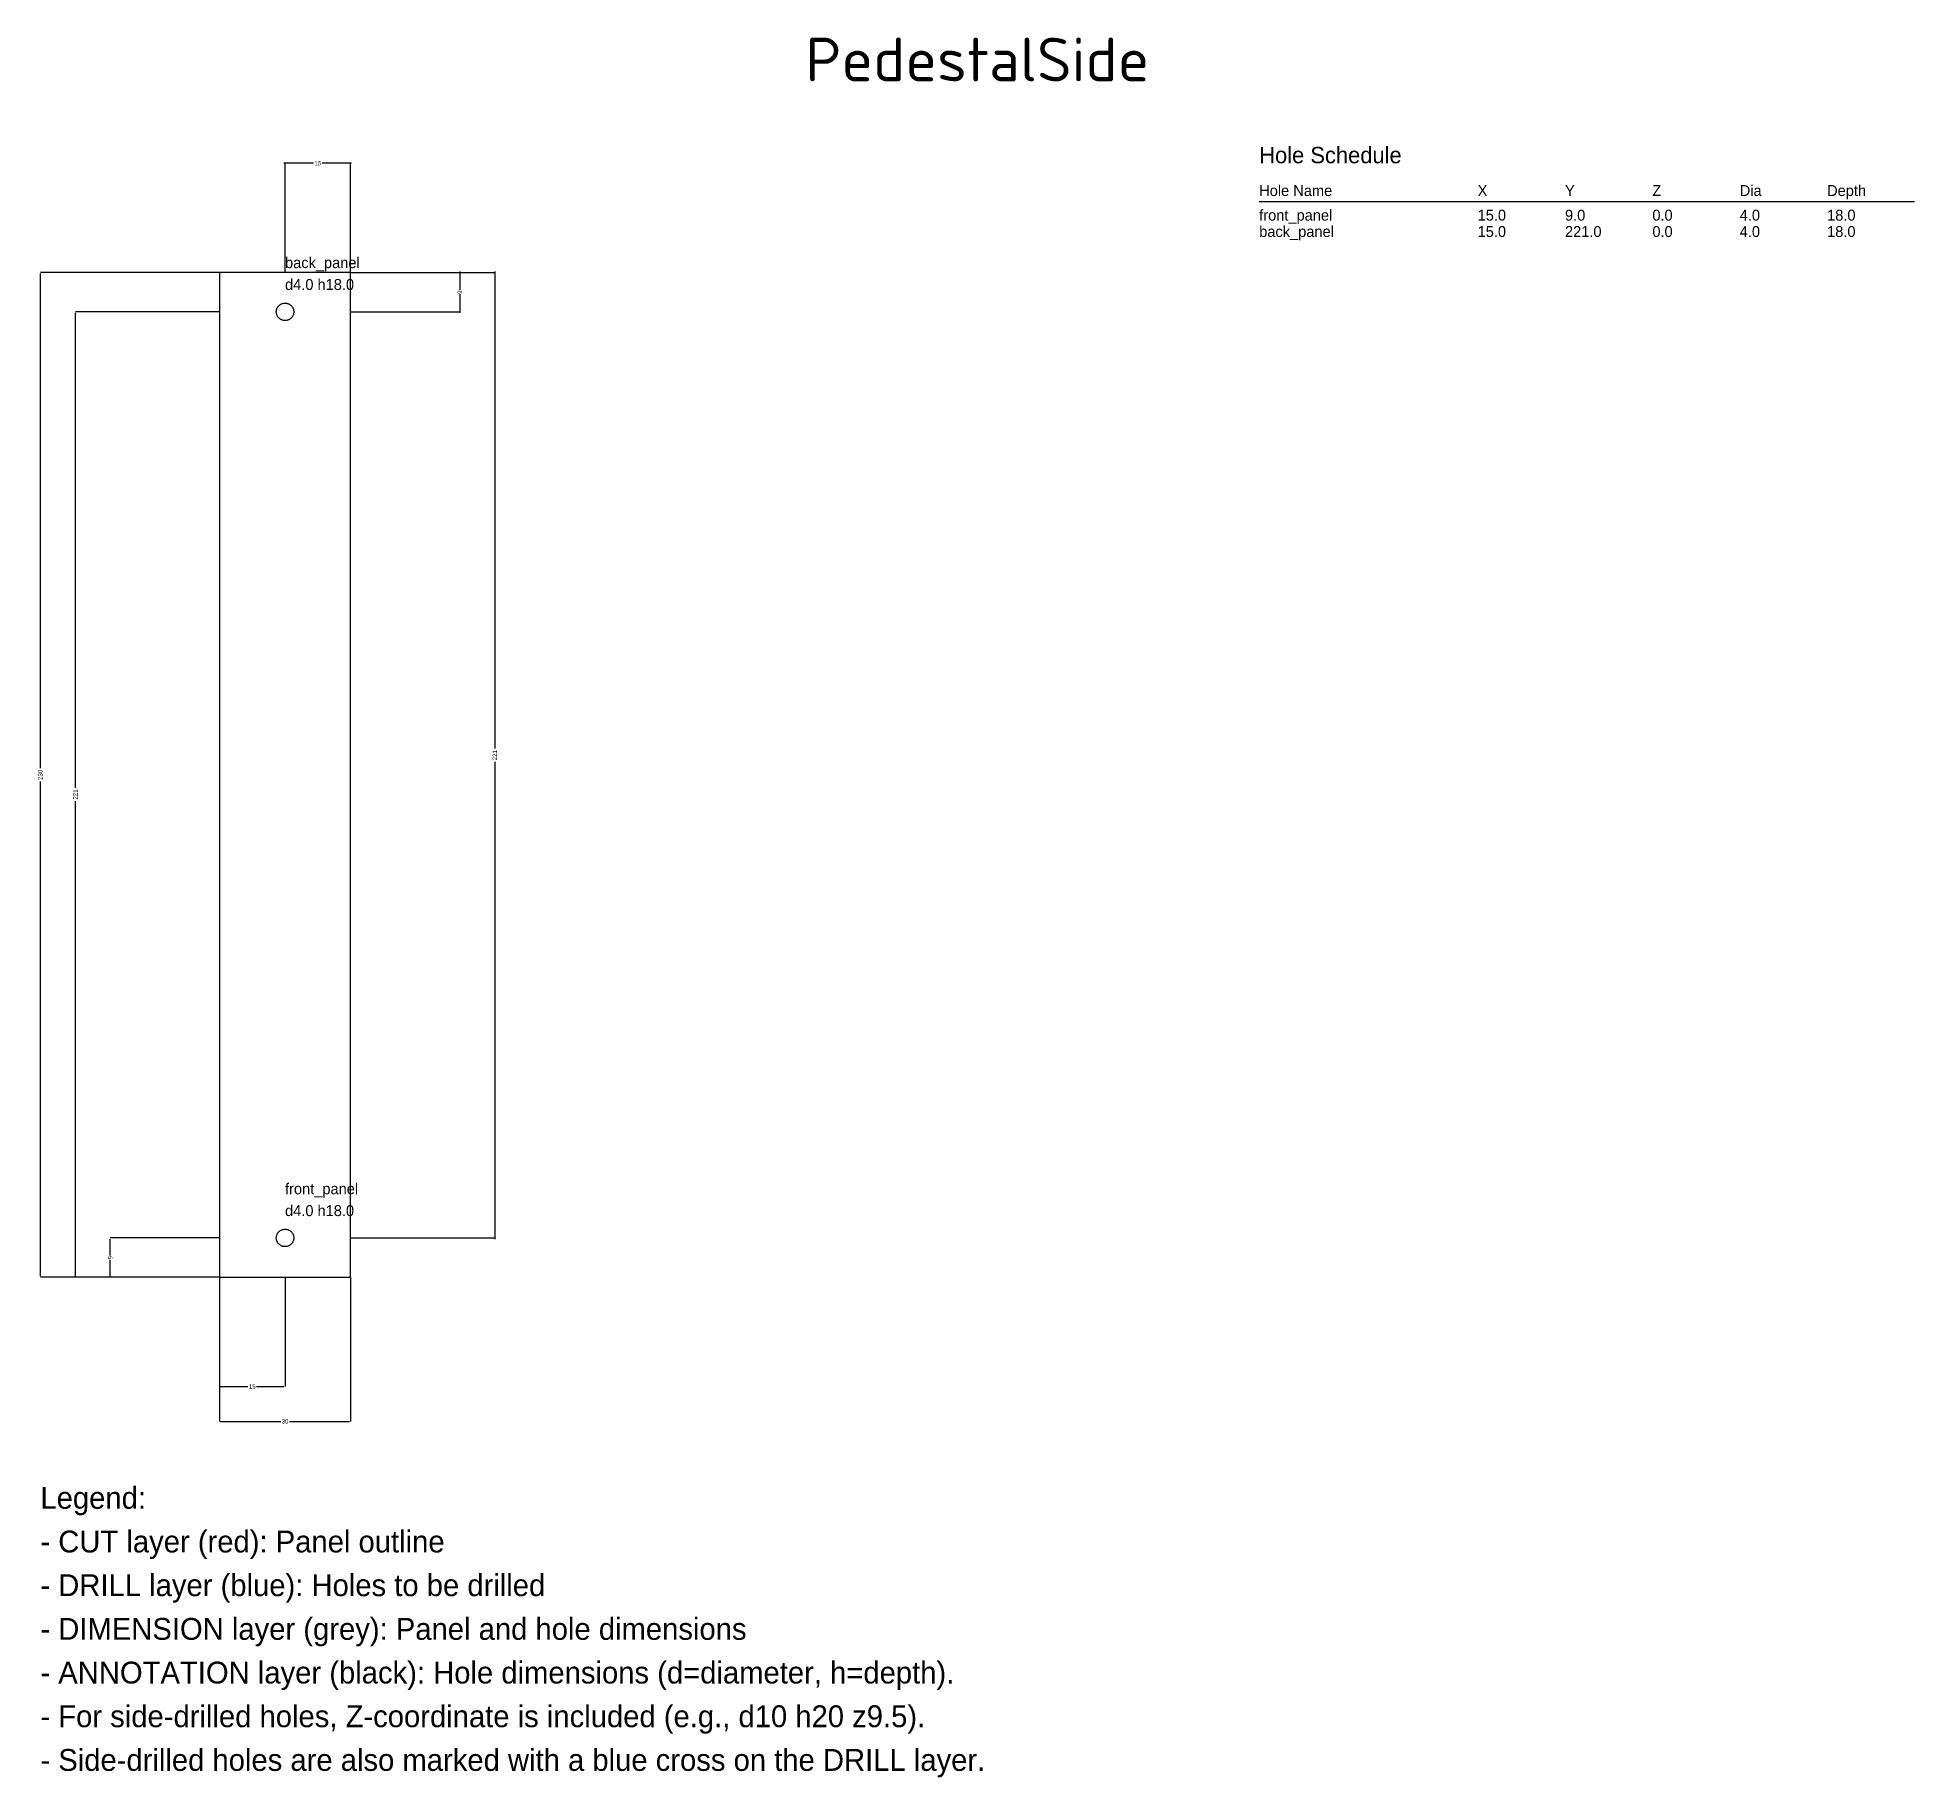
# Model space of a CAD drawing. Header units: millimetres. Extents: x -42 to 388, y -115 to 284.
import ezdxf
from ezdxf.enums import TextEntityAlignment as Align

# ---------------------------------------------------------------- set-up
doc = ezdxf.new("R2010")
doc.units = ezdxf.units.MM
for name, color, linetype in [('ANNOTATION', 7, 'Continuous'), ('CUT', 1, 'Continuous'), ('DIMENSION', 8, 'Continuous')]:
    doc.layers.add(name, color=color, linetype=linetype)
doc.styles.add('Title', font='ISOCPEUR.ttf')
doc.dimstyles.get("Standard").update_dxf_attribs({"dimtxt": 2.5, "dimasz": 2.5, "dimexe": 1.25, "dimexo": 0.625, "dimtad": 1, "dimtxsty": 'Standard', "dimcen": 2.5, "dimazin": 3, "dimtfac": 1, "dimtmove": 0, "dimatfit": 3})

# ---------------------------------------------------------------- blocks, each defined once
blk = doc.blocks.new('_CLOSEDFILLED')
at = {"color": 0, "linetype": 'ByBlock'}
blk.add_solid([(-1, 0.2), (0, 0), (-1, -0.2)], dxfattribs=at)
blk = doc.blocks.new('*D0')
for p, q in [((0, 0), (0, -25)), ((15, 0), (15, -25)), ((0.25, -25), (6.5, -25)), ((8.5, -25), (14.75, -25))]:
    blk.add_line(p, q)
at = {"layer": 'Defpoints'}
for p in [(0, 0), (15, 0), (0, -25)]:
    blk.add_point(p, dxfattribs=at)
at = {"layer": 'DIMENSION', "xscale": 0.25, "yscale": 0.25, "rotation": 180}
blk.add_blockref('_CLOSEDFILLED', (0, -25), dxfattribs=at)
at = {"layer": 'DIMENSION', "xscale": 0.25, "yscale": 0.25}
blk.add_blockref('_CLOSEDFILLED', (15, -25), dxfattribs=at)
at = {"layer": 'DIMENSION', "insert": (7.5, -25), "char_height": 1, "attachment_point": 5}
blk.add_mtext('15', dxfattribs=at)
blk = doc.blocks.new('*D2')
for p, q in [((0, 0), (0, -33)), ((30, 0), (30, -33)), ((0.25, -33), (14, -33)), ((16, -33), (29.75, -33))]:
    blk.add_line(p, q)
at = {"layer": 'Defpoints'}
for p in [(0, 0), (30, 0), (0, -33)]:
    blk.add_point(p, dxfattribs=at)
at = {"layer": 'DIMENSION', "xscale": 0.25, "yscale": 0.25, "rotation": 180}
blk.add_blockref('_CLOSEDFILLED', (0, -33), dxfattribs=at)
at = {"layer": 'DIMENSION', "xscale": 0.25, "yscale": 0.25}
blk.add_blockref('_CLOSEDFILLED', (30, -33), dxfattribs=at)
at = {"layer": 'DIMENSION', "insert": (15, -33), "char_height": 1, "attachment_point": 5}
blk.add_mtext('30', dxfattribs=at)
blk = doc.blocks.new('*D3')
for p, q in [((21.5, 255), (14.75, 255)), ((15, 230), (15, 255)), ((30.25, 255), (23.5, 255)), ((30, 230), (30, 255))]:
    blk.add_line(p, q)
at = {"layer": 'Defpoints'}
for p in [(30, 255), (15, 230), (30, 230)]:
    blk.add_point(p, dxfattribs=at)
at = {"layer": 'DIMENSION', "xscale": 0.25, "yscale": 0.25}
blk.add_blockref('_CLOSEDFILLED', (15, 255), dxfattribs=at)
at = {"layer": 'DIMENSION', "xscale": 0.25, "yscale": 0.25, "rotation": 180}
blk.add_blockref('_CLOSEDFILLED', (30, 255), dxfattribs=at)
at = {"layer": 'DIMENSION', "insert": (22.5, 255), "char_height": 1, "attachment_point": 5}
blk.add_mtext('15', dxfattribs=at)
blk = doc.blocks.new('*D4')
for p, q in [((0, 9), (-25, 9)), ((-25, 5), (-25, 8.75)), ((-25, 0.25), (-25, 4)), ((0, 0), (-25, 0))]:
    blk.add_line(p, q)
at = {"layer": 'Defpoints'}
for p in [(0, 9), (-25, 0), (0, 0)]:
    blk.add_point(p, dxfattribs=at)
at = {"layer": 'DIMENSION', "xscale": 0.25, "yscale": 0.25}
for p, rotation in [((-25, 9), 90), ((-25, 0), 270)]:
    blk.add_blockref('_CLOSEDFILLED', p, dxfattribs=dict(at, rotation=rotation))
at = {"layer": 'DIMENSION', "insert": (-25, 4.5), "char_height": 1, "attachment_point": 5, "rotation": 90}
blk.add_mtext('9', dxfattribs=at)
blk = doc.blocks.new('*D5')
for p, q in [((0, 221), (-33, 221)), ((-33, 112), (-33, 220.75)), ((-33, 0.25), (-33, 109)), ((0, 0), (-33, 0))]:
    blk.add_line(p, q)
at = {"layer": 'Defpoints'}
for p in [(0, 221), (-33, 0), (0, 0)]:
    blk.add_point(p, dxfattribs=at)
at = {"layer": 'DIMENSION', "xscale": 0.25, "yscale": 0.25}
for p, rotation in [((-33, 221), 90), ((-33, 0), 270)]:
    blk.add_blockref('_CLOSEDFILLED', p, dxfattribs=dict(at, rotation=rotation))
at = {"layer": 'DIMENSION', "insert": (-33, 110.5), "char_height": 1, "attachment_point": 5, "rotation": 90}
blk.add_mtext('221', dxfattribs=at)
blk = doc.blocks.new('*D6')
for p, q in [((0, 230), (-41, 230)), ((-41, 116.5), (-41, 229.75)), ((-41, 0.25), (-41, 113.5)), ((0, 0), (-41, 0))]:
    blk.add_line(p, q)
at = {"layer": 'Defpoints'}
for p in [(0, 230), (-41, 0), (0, 0)]:
    blk.add_point(p, dxfattribs=at)
at = {"layer": 'DIMENSION', "xscale": 0.25, "yscale": 0.25}
for p, rotation in [((-41, 230), 90), ((-41, 0), 270)]:
    blk.add_blockref('_CLOSEDFILLED', p, dxfattribs=dict(at, rotation=rotation))
at = {"layer": 'DIMENSION', "insert": (-41, 115), "char_height": 1, "attachment_point": 5, "rotation": 90}
blk.add_mtext('230', dxfattribs=at)
blk = doc.blocks.new('*D7')
for p, q in [((30, 230), (55, 230)), ((55, 230.25), (55, 226)), ((55, 225), (55, 220.75)), ((30, 221), (55, 221))]:
    blk.add_line(p, q)
at = {"layer": 'Defpoints'}
for p in [(30, 230), (55, 230), (30, 221)]:
    blk.add_point(p, dxfattribs=at)
at = {"layer": 'DIMENSION', "xscale": 0.25, "yscale": 0.25}
for p, rotation in [((55, 230), 270), ((55, 221), 90)]:
    blk.add_blockref('_CLOSEDFILLED', p, dxfattribs=dict(at, rotation=rotation))
at = {"layer": 'DIMENSION', "insert": (55, 225.5), "char_height": 1, "attachment_point": 5, "rotation": 90}
blk.add_mtext('9', dxfattribs=at)
blk = doc.blocks.new('*D8')
for p, q in [((30, 230), (63, 230)), ((63, 230.25), (63, 121)), ((63, 118), (63, 8.75)), ((30, 9), (63, 9))]:
    blk.add_line(p, q)
at = {"layer": 'Defpoints'}
for p in [(30, 230), (63, 230), (30, 9)]:
    blk.add_point(p, dxfattribs=at)
at = {"layer": 'DIMENSION', "xscale": 0.25, "yscale": 0.25}
for p, rotation in [((63, 230), 270), ((63, 9), 90)]:
    blk.add_blockref('_CLOSEDFILLED', p, dxfattribs=dict(at, rotation=rotation))
at = {"layer": 'DIMENSION', "insert": (63, 119.5), "char_height": 1, "attachment_point": 5, "rotation": 90}
blk.add_mtext('221', dxfattribs=at)

msp = doc.modelspace()

# ---------------------------------------------------------------- linework, layer by layer
at = {"layer": 'ANNOTATION'}
msp.add_line((238, 246.25), (388, 246.25), dxfattribs=at)
at = {"layer": 'CUT'}
for p, q in [((30, 230), (0, 230)), ((0, 230), (0, 0)), ((30, 0), (30, 230)), ((13, 221), (13.0039, 221.126)), ((13.0039, 220.874), (13, 221)), ((13.0039, 221.126), (13.0158, 221.251)), ((13.0158, 220.749), (13.0039, 220.874)), ((13.0158, 221.251), (13.0354, 221.375)), ((13.0354, 220.625), (13.0158, 220.749)), ((13.0354, 221.375), (13.0628, 221.497)), ((13.0628, 220.503), (13.0354, 220.625)), ((13.0628, 221.497), (13.0979, 221.618)), ((13.0979, 220.382), (13.0628, 220.503)), ((13.0979, 221.618), (13.1404, 221.736)), ((13.1404, 220.264), (13.0979, 220.382)), ((13.1404, 221.736), (13.1903, 221.852)), ((13.1903, 220.148), (13.1404, 220.264)), ((13.1903, 221.852), (13.2474, 221.964)), ((13.2474, 220.036), (13.1903, 220.148)), ((13.2474, 221.964), (13.3113, 222.072)), ((13.3113, 219.928), (13.2474, 220.036)), ((13.3113, 222.072), (13.382, 222.176)), ((13.382, 219.824), (13.3113, 219.928)), ((13.382, 222.176), (13.459, 222.275)), ((13.459, 219.725), (13.382, 219.824)), ((13.459, 222.275), (13.5421, 222.369)), ((13.5421, 219.631), (13.459, 219.725)), ((13.5421, 222.369), (13.6309, 222.458)), ((13.6309, 219.542), (13.5421, 219.631)), ((13.6309, 222.458), (13.7252, 222.541)), ((13.7252, 219.459), (13.6309, 219.542)), ((13.7252, 222.541), (13.8244, 222.618)), ((13.8244, 219.382), (13.7252, 219.459)), ((13.8244, 222.618), (13.9283, 222.689)), ((13.9283, 219.311), (13.8244, 219.382)), ((13.9283, 222.689), (14.0365, 222.753)), ((14.0365, 219.247), (13.9283, 219.311)), ((14.0365, 222.753), (14.1484, 222.81)), ((14.1484, 219.19), (14.0365, 219.247)), ((14.1484, 222.81), (14.2638, 222.86)), ((14.2638, 219.14), (14.1484, 219.19)), ((14.2638, 222.86), (14.382, 222.902)), ((14.382, 219.098), (14.2638, 219.14)), ((14.382, 222.902), (14.5026, 222.937)), ((14.5026, 222.937), (14.6252, 222.965)), ((14.6252, 222.965), (14.7493, 222.984)), ((14.7493, 222.984), (14.8744, 222.996)), ((14.8744, 222.996), (15, 223)), ((15, 223), (15.1256, 222.996)), ((15.1256, 222.996), (15.2507, 222.984)), ((15.2507, 222.984), (15.3748, 222.965)), ((15.3748, 222.965), (15.4974, 222.937)), ((15.4974, 222.937), (15.618, 222.902)), ((15.618, 222.902), (15.7362, 222.86)), ((15.7362, 219.14), (15.618, 219.098)), ((15.7362, 222.86), (15.8516, 222.81)), ((15.8516, 219.19), (15.7362, 219.14)), ((15.8516, 222.81), (15.9635, 222.753)), ((15.9635, 219.247), (15.8516, 219.19)), ((15.9635, 222.753), (16.0717, 222.689)), ((16.0717, 219.311), (15.9635, 219.247)), ((16.0717, 222.689), (16.1756, 222.618)), ((16.1756, 219.382), (16.0717, 219.311)), ((16.1756, 222.618), (16.2748, 222.541)), ((16.2748, 219.459), (16.1756, 219.382)), ((16.2748, 222.541), (16.3691, 222.458)), ((16.3691, 219.542), (16.2748, 219.459)), ((16.3691, 222.458), (16.4579, 222.369)), ((16.4579, 219.631), (16.3691, 219.542)), ((16.4579, 222.369), (16.541, 222.275)), ((16.541, 219.725), (16.4579, 219.631)), ((16.541, 222.275), (16.618, 222.176)), ((16.618, 219.824), (16.541, 219.725)), ((16.618, 222.176), (16.6887, 222.072)), ((16.6887, 219.928), (16.618, 219.824)), ((16.6887, 222.072), (16.7526, 221.964)), ((16.7526, 220.036), (16.6887, 219.928)), ((16.7526, 221.964), (16.8097, 221.852)), ((16.8097, 220.148), (16.7526, 220.036)), ((16.8097, 221.852), (16.8596, 221.736)), ((16.8596, 220.264), (16.8097, 220.148)), ((16.8596, 221.736), (16.9021, 221.618)), ((16.9021, 220.382), (16.8596, 220.264)), ((16.9021, 221.618), (16.9372, 221.497)), ((16.9372, 220.503), (16.9021, 220.382)), ((16.9372, 221.497), (16.9646, 221.375)), ((16.9646, 220.625), (16.9372, 220.503)), ((16.9646, 221.375), (16.9842, 221.251)), ((16.9842, 220.749), (16.9646, 220.625)), ((16.9842, 221.251), (16.9961, 221.126)), ((16.9961, 220.874), (16.9842, 220.749)), ((16.9961, 221.126), (17, 221)), ((17, 221), (16.9961, 220.874)), ((14.5026, 219.063), (14.382, 219.098)), ((14.6252, 219.035), (14.5026, 219.063)), ((14.7493, 219.016), (14.6252, 219.035)), ((14.8744, 219.004), (14.7493, 219.016)), ((15, 219), (14.8744, 219.004)), ((15.1256, 219.004), (15, 219)), ((15.2507, 219.016), (15.1256, 219.004)), ((15.3748, 219.035), (15.2507, 219.016)), ((15.4974, 219.063), (15.3748, 219.035)), ((15.618, 219.098), (15.4974, 219.063)), ((13, 9), (13.0039, 9.12558)), ((13.0039, 8.87442), (13, 9)), ((13.0039, 9.12558), (13.0158, 9.25067)), ((13.0158, 8.74933), (13.0039, 8.87442)), ((13.0158, 9.25067), (13.0354, 9.37476)), ((13.0354, 8.62524), (13.0158, 8.74933)), ((13.0354, 9.37476), (13.0628, 9.49738)), ((13.0628, 8.50262), (13.0354, 8.62524)), ((13.0628, 9.49738), (13.0979, 9.61803)), ((13.0979, 9.61803), (13.1404, 9.73625)), ((13.1404, 9.73625), (13.1903, 9.85156)), ((13.1903, 9.85156), (13.2474, 9.96351)), ((13.2474, 9.96351), (13.3113, 10.0717)), ((13.3113, 10.0717), (13.382, 10.1756)), ((13.382, 10.1756), (13.459, 10.2748)), ((13.459, 10.2748), (13.5421, 10.3691)), ((13.5421, 10.3691), (13.6309, 10.4579)), ((13.6309, 10.4579), (13.7252, 10.541)), ((13.7252, 10.541), (13.8244, 10.618)), ((13.8244, 10.618), (13.9283, 10.6887)), ((13.9283, 10.6887), (14.0365, 10.7526)), ((14.0365, 10.7526), (14.1484, 10.8097)), ((14.1484, 10.8097), (14.2638, 10.8596)), ((14.2638, 10.8596), (14.382, 10.9021)), ((14.382, 10.9021), (14.5026, 10.9372)), ((14.5026, 10.9372), (14.6252, 10.9646)), ((14.6252, 10.9646), (14.7493, 10.9842)), ((14.7493, 10.9842), (14.8744, 10.9961)), ((14.8744, 10.9961), (15, 11)), ((15, 11), (15.1256, 10.9961)), ((15.1256, 10.9961), (15.2507, 10.9842)), ((15.2507, 10.9842), (15.3748, 10.9646)), ((15.3748, 10.9646), (15.4974, 10.9372)), ((15.4974, 10.9372), (15.618, 10.9021)), ((15.618, 10.9021), (15.7362, 10.8596)), ((15.7362, 10.8596), (15.8516, 10.8097)), ((15.8516, 10.8097), (15.9635, 10.7526)), ((15.9635, 10.7526), (16.0717, 10.6887)), ((16.0717, 10.6887), (16.1756, 10.618)), ((16.1756, 10.618), (16.2748, 10.541)), ((16.2748, 10.541), (16.3691, 10.4579)), ((16.3691, 10.4579), (16.4579, 10.3691)), ((16.4579, 10.3691), (16.541, 10.2748)), ((16.541, 10.2748), (16.618, 10.1756)), ((16.618, 10.1756), (16.6887, 10.0717)), ((16.6887, 10.0717), (16.7526, 9.96351)), ((16.7526, 9.96351), (16.8097, 9.85156)), ((16.8097, 9.85156), (16.8596, 9.73625)), ((16.8596, 9.73625), (16.9021, 9.61803)), ((16.9021, 9.61803), (16.9372, 9.49738)), ((16.9372, 9.49738), (16.9646, 9.37476)), ((16.9646, 8.62524), (16.9372, 8.50262)), ((16.9646, 9.37476), (16.9842, 9.25067)), ((16.9842, 8.74933), (16.9646, 8.62524)), ((16.9842, 9.25067), (16.9961, 9.12558)), ((16.9961, 8.87442), (16.9842, 8.74933)), ((16.9961, 9.12558), (17, 9)), ((17, 9), (16.9961, 8.87442)), ((13.0979, 8.38197), (13.0628, 8.50262)), ((13.1404, 8.26375), (13.0979, 8.38197)), ((13.1903, 8.14844), (13.1404, 8.26375)), ((13.2474, 8.03649), (13.1903, 8.14844)), ((13.3113, 7.92835), (13.2474, 8.03649)), ((13.382, 7.82443), (13.3113, 7.92835)), ((13.459, 7.72515), (13.382, 7.82443)), ((13.5421, 7.63091), (13.459, 7.72515)), ((13.6309, 7.54206), (13.5421, 7.63091)), ((13.7252, 7.45897), (13.6309, 7.54206)), ((13.8244, 7.38197), (13.7252, 7.45897)), ((13.9283, 7.31134), (13.8244, 7.38197)), ((14.0365, 7.24739), (13.9283, 7.31134)), ((14.1484, 7.19035), (14.0365, 7.24739)), ((14.2638, 7.14045), (14.1484, 7.19035)), ((14.382, 7.09789), (14.2638, 7.14045)), ((14.5026, 7.06283), (14.382, 7.09789)), ((14.6252, 7.03543), (14.5026, 7.06283)), ((14.7493, 7.01577), (14.6252, 7.03543)), ((14.8744, 7.00395), (14.7493, 7.01577)), ((15, 7), (14.8744, 7.00395)), ((15.1256, 7.00395), (15, 7)), ((15.2507, 7.01577), (15.1256, 7.00395)), ((15.3748, 7.03543), (15.2507, 7.01577)), ((15.4974, 7.06283), (15.3748, 7.03543)), ((15.618, 7.09789), (15.4974, 7.06283)), ((15.7362, 7.14045), (15.618, 7.09789)), ((15.8516, 7.19035), (15.7362, 7.14045)), ((15.9635, 7.24739), (15.8516, 7.19035)), ((16.0717, 7.31134), (15.9635, 7.24739)), ((16.1756, 7.38197), (16.0717, 7.31134)), ((16.2748, 7.45897), (16.1756, 7.38197)), ((16.3691, 7.54206), (16.2748, 7.45897)), ((16.4579, 7.63091), (16.3691, 7.54206)), ((16.541, 7.72515), (16.4579, 7.63091)), ((16.618, 7.82443), (16.541, 7.72515)), ((16.6887, 7.92835), (16.618, 7.82443)), ((16.7526, 8.03649), (16.6887, 7.92835)), ((16.8097, 8.14844), (16.7526, 8.03649)), ((16.8596, 8.26375), (16.8097, 8.14844)), ((16.9021, 8.38197), (16.8596, 8.26375)), ((16.9372, 8.50262), (16.9021, 8.38197)), ((0, 0), (30, 0))]:
    msp.add_line(p, q, dxfattribs=at)

# ---------------------------------------------------------------- texts
at = {"layer": 'ANNOTATION', "style": 'Title'}
msp.add_text('PedestalSide', height=10, dxfattribs=at).set_placement((173.5, 278.75), align=Align.MIDDLE_CENTER)
at = {"layer": 'ANNOTATION'}
for s, height, p in [('Hole Schedule', 3.75, (238, 255)), ('Hole Name', 2.5, (238, 247.5)), ('X', 2.5, (288, 247.5)), ('Y', 2.5, (308, 247.5)), ('Z', 2.5, (328, 247.5)), ('Dia', 2.5, (348, 247.5)), ('Depth', 2.5, (368, 247.5)), ('front_panel', 2.5, (238, 241.875)), ('back_panel', 2.5, (238, 238.125)), ('15.0', 2.5, (288, 241.875)), ('15.0', 2.5, (288, 238.125)), ('9.0', 2.5, (308, 241.875)), ('221.0', 2.5, (308, 238.125)), ('0.0', 2.5, (328, 241.875)), ('0.0', 2.5, (328, 238.125)), ('4.0', 2.5, (348, 241.875)), ('4.0', 2.5, (348, 238.125)), ('18.0', 2.5, (368, 241.875)), ('18.0', 2.5, (368, 238.125)), ('back_panel', 2.5, (15, 231)), ('d4.0 h18.0', 2.5, (15, 226)), ('front_panel', 2.5, (15, 19)), ('d4.0 h18.0', 2.5, (15, 14)), ('Legend:', 5, (-41, -53)), ('- CUT layer (red): Panel outline', 5, (-41, -63)), ('- DRILL layer (blue): Holes to be drilled', 5, (-41, -73)), ('- DIMENSION layer (grey): Panel and hole dimensions', 5, (-41, -83)), ('- ANNOTATION layer (black): Hole dimensions (d=diameter, h=depth).', 5, (-41, -93)), ('- For side-drilled holes, Z-coordinate is included (e.g., d10 h20 z9.5).', 5, (-41, -103)), ('- Side-drilled holes are also marked with a blue cross on the DRILL layer.', 5, (-41, -113))]:
    msp.add_text(s, height=height, dxfattribs=at).set_placement(p)

# ---------------------------------------------------------------- dimensions: what is measured, and where the dimension line sits
at = {"layer": 'DIMENSION'}
for base, p1, p2, picture, middle in [((30, 255), (30, 230), (15, 230), '*D3', (22.5, 255)), ((0, -25), (0, 0), (15, 0), '*D0', (7.5, -25)), ((0, -33), (0, 0), (30, 0), '*D2', (15, -33))]:
    dim = msp.add_linear_dim(base=base, p1=p1, p2=p2, dimstyle='Standard', dxfattribs=at)
    dim.commit()
    dim.dimension.update_dxf_attribs({"geometry": picture, "text_midpoint": middle})
for base, p1, p2, picture, middle in [((-41, 0), (0, 0), (0, 230), '*D6', (-41, 115)), ((55, 230), (30, 230), (30, 221), '*D7', (55, 225.5)), ((63, 230), (30, 230), (30, 9), '*D8', (63, 119.5)), ((-33, 0), (0, 0), (0, 221), '*D5', (-33, 110.5)), ((-25, 0), (0, 0), (0, 9), '*D4', (-25, 4.5))]:
    dim = msp.add_linear_dim(base=base, p1=p1, p2=p2, angle=90, dimstyle='Standard', dxfattribs=at)
    dim.commit()
    dim.dimension.update_dxf_attribs({"geometry": picture, "text_midpoint": middle})

doc.saveas('drawing.dxf')
